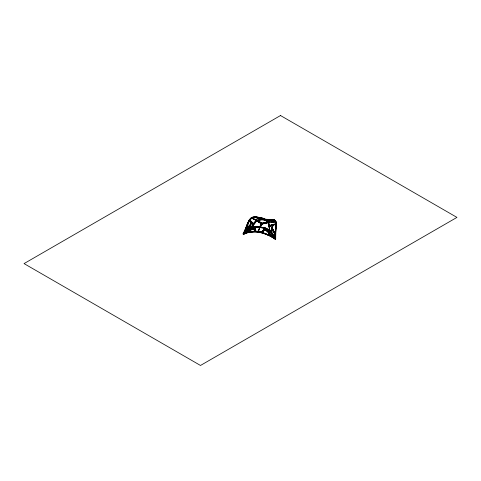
<?xml version="1.0" encoding="UTF-8"?>
<svg xmlns="http://www.w3.org/2000/svg" width="481" height="481" viewBox="0 0 481 481"><rect width="100%" height="100%" fill="white"/><g stroke="black" fill="none" stroke-linecap="round" stroke-linejoin="round"><path stroke-width="0.72" d="M268.873 219.967L266.696 220.22C266.937 221.38 268.566 222.276 269.787 222.174L261.862 223.984L259.596 228.084L259.59 227.675C248.166 227.543 250.312 228.74 256.734 219.943L257.551 220.015C258.435 223.527 265.302 224.2 268.26 222.102C268.139 220.821 265.704 220.196 264.574 219.601L264.484 220.057L268.368 222.312L261.977 223.587L257.269 220.569L255.904 220.202M267.857 229.708L264.754 228.427L260.75 227.663L260.413 226.978L262.181 224.02L268.53 222.643L268.849 221.849L268.699 222.565M257.81 217.899C247.607 214.009 247.06 228.09 243.079 234.019L243.747 234.277L247.348 232.696L254.726 231.608L255.098 227.333L259.999 227.609L261.862 223.34L269.775 221.735M268.188 220.304L274.41 220.196L276.118 221.657L276.437 224.651L275.505 234.031L275.721 238.66L275.336 239.297L275.342 238.335M269.053 231.644L271.17 232.894L274.885 238.576L275.451 238.738L275.324 233.826L276.359 224.218L272.757 224.513L271.711 228.228L271.092 232.636L273.731 236.664M265.181 220.118L266.793 220.887L265.013 219.787L265.41 219.222L274.212 219.691L275.751 221.038L276.359 224.218M252.363 222.45L253.637 223.611C258.471 217.045 256.181 221.176 253.709 223.893L249.837 220.226C252.254 215.795 257.804 218.031 261.628 218.596L262.055 218.344L261.844 217.845C258.327 217.665 254.503 215.578 251.22 217.785C246.645 221.933 246.512 228.938 243.133 233.856C253.289 229.75 266.011 232.437 275.066 238.973L275.138 238.636M245.039 233.628C255.249 229.455 266.763 233.279 275.336 239.297C274.194 233.598 276.467 227.898 275.805 222.18C274.537 218.723 270.009 220.394 267.099 220.37C266.793 222.859 279.19 222.661 274.11 219.895M254.653 228.433C255.303 225.745 251.214 227.723 250.114 228.451M264.965 219.631L266.492 220.064M260.9 227.327L260.401 226.587L262.175 223.635L269.186 222.222L268.699 222.108M269.486 227.591L269.763 225.974L272.565 224.705L275.799 224.194L275.697 221.981L274.831 221.723M258.562 231.114L258.171 231.95C253.253 230.67 247.919 231.511 243.296 233.766L249.459 228.595M253.824 224.038L256.818 220.472L261.43 223.521L259.788 226.864L254.882 226.647L254.569 228.685L251.569 228.74L246.849 232.233L248.214 232.425L254.617 231.181C255.345 226.461 248.148 231.102 247.348 232.696L252.026 229.215L254.9 229.281C253.932 228.505 255.591 226.136 253.475 227.05M264.809 227.958L265.247 228.102L264.784 228.649M265.085 219.853L265.41 219.222L265.704 219.48M265.247 228.102L261.754 232.143L258.55 231.535L258.844 229.9M243.711 233.441L243.452 234.367L249.573 228.992L252.17 227.555M252.068 226.804L256.818 220.472M264.875 220.088L266.564 220.502L266.354 220.021L264.574 219.601M258.477 231.716L261.754 232.143M275.872 230.405L275.619 239.039L270.917 235.792L263.354 232.864M265.133 219.589C263.029 220.214 268.326 220.929 268.536 222.198L268.741 222.589L268.849 221.801L265.229 219.727M271.38 230.652L272.186 226.1M271.837 230.501L271.741 232.563L273.984 236.514M273.112 230.627L274.946 234.061L275.932 224.597L272.625 225L271.092 232.636L269.252 230.321C269.757 229.485 269.378 231.102 269.534 229.479M264.797 220.124C267.412 219.216 260.936 217.526 262.229 218.109M268.927 229.9L270.995 232.022L271.092 232.636L267.857 231.127L263.732 230.128L261.953 232.666L258.171 231.95L257.948 231.343L254.78 231.06L255.158 226.882L259.175 227.116M271.789 228.553L272.486 224.831L269.763 225.974L269.258 225.685M256.271 220.538L252.236 218.266L251.401 218.23C247.132 222.595 246.861 229.407 243.452 234.367L243.747 233.88L243.296 233.766L248.575 228.926M268.843 219.991L268.164 220.49M269.095 222.18L266.696 220.22M243.584 233.345L243.657 233.694M269.408 229.641C269.45 231.674 269.342 227.375 269.264 225.469M264.255 219.883L254.906 217.478L258.129 217.538L261.892 218.392M269.48 230.177L271.47 232.341L275.451 238.738L271.567 235.997L269.21 232.888M250.529 229.786L247.372 232.149L254.359 231.151L262.175 232.407L263.943 229.599L268.212 230.808L271.47 232.341L272.757 224.513L269.186 225.944L269.576 229.443M271.374 225.445L269.871 226.16L269.522 226.804L269.763 230.02L270.653 231.397M272.763 225.535L272.402 228.162M275.799 224.194L275.697 221.981M264.688 219.883L264.869 219.613M267.779 220.118L267.851 219.336L268.416 219.583M274.392 220.587L268.626 219.967M274.266 238.36L271.043 236.309L267.4 231.036L268.019 231.193L267.797 230.676L271.44 236.075L262.175 232.407M268.512 222.258L268.53 222.643M269.444 226.894L269.6 226.413M268.849 221.849L268.867 222.438M270.647 235.437L271.043 236.309L261.953 232.666C262.957 232.371 263.161 230.447 264.261 229.629M259.788 226.864L259.301 227.333L253.872 227.266M256.157 220.37L253.673 223.671L249.837 220.226M275.276 238.847L274.777 234.187L271.921 228.427L274.934 234.752M251.401 218.23C255.273 215.29 259.962 219.655 264.189 220.1M265.013 219.787L264.706 219.414L264.598 220.015M271.41 231.692L271.47 232.341L270.863 232.179M272.005 229.01L272.18 228.144L275.324 233.826L276.1 225.505L276.088 224.627L275.577 224.597C271.849 223.551 271.518 228.481 273.232 230.471M251.298 222.998L249.687 227.513M275.433 238.269L275.276 238.582M249.188 220.015L251.112 221.482L253.228 224.032L252.735 225.463M254.359 231.151L254.569 228.685L248.743 228.824L251.353 221.765L253.565 223.827M252.212 222.937L253.084 223.918L253.066 224.549L251.359 227.194L250.006 228.21M259.572 227.285L259.512 227.928M258.171 231.95L259.475 228.655M248.863 228.445L249.952 225.252L245.448 229.209L250.126 224.789L251.112 221.927L249.218 220.496C247.919 222.246 245.941 229.19 246.031 228.842M250.132 225.691L251.485 222.138L253.144 223.749M253.259 224.038L251.828 226.353M249.573 226.912L248.653 229.028L245.43 232.107M259.223 228.667L258.117 231.463M258.718 230.134L257.984 231.638L254.996 231.337L255.158 226.882L251.822 227.146M259.277 226.93L259.974 226.924L259.993 227.435M259.59 227.675L255.279 227.122L254.978 231.133L257.918 231.427L260.047 227.2M258.129 217.538L255.357 217.382L255.381 216.895L258.153 217.334M245.328 229.251L243.133 233.856L247.709 232.425M245.244 230.219C247.372 223.96 250.204 213.859 258.946 218.38M251.268 229.07L252.026 229.215L249.236 229.275L251.629 222.234L250.385 225.679L245.899 229.581L249.585 220.538L253.691 224.302L252.152 226.785M273.046 224.994L272.426 228.247L273.707 230.97M249.603 219.907L251.322 217.971L252.814 218.302M264.279 219.601C259.109 217.568 263.504 219.33 262.963 219.294L263.143 218.807L262.698 218.56M254.653 228.649L254.323 228.842M274.128 231.668L274.946 233.477L272.198 228.625L271.747 232.485L273.545 235.642M244.3 232.365L245.839 229.684L248.443 227.176M250.126 225.481L251.28 222.21L249.513 220.376M273.485 220.394L274.05 220.454C273.052 220.617 273.911 219.126 273.719 220.256M251.425 222.601L251.773 222.45M249.056 220.226L250.264 218.789M245.292 230.062L249.801 225.691L249.886 226.094M257.269 220.569L261.015 219.655L263.81 219.757M251.779 227.038L250.397 228.216M262.103 232.275L263.889 230.279L266.895 230.922L270.689 235.937L262.422 232.6M254.317 219.306L252.14 218.049L252.315 217.695M247.613 232.251L247.583 231.872L244.787 233.411M260.323 227.435L259.999 227.609L259.836 227.152L260.834 227.152L260.395 226.942M253.271 225.066L256.836 220.737L261.321 223.719L259.752 227.014L254.269 226.984M257.575 220.226L256.74 220.599L253.691 224.302L253.637 223.611M268.596 229.539L265.662 227.982L263.943 229.599L267.652 230.489M266.793 220.887L264.544 220.22L264.929 219.871M259.806 227.254L261.43 223.905L256.589 220.52L257.407 220.454L261.862 223.34M254.227 231.247L254.455 231.018C255.567 227.242 249.777 229.762 248.96 231.181M244.017 233.357L243.771 233.742M249.32 228.673L249.236 229.275L250.385 225.679L245.911 229.75L243.639 233.958L244.089 233.616M247.372 227.766L249.934 225.33L251.046 222.462L249.849 220.821M246.188 231.692L248.851 229.184L249.867 225.908M246.398 228.95L249.134 226.461M246.074 231.535L248.731 229.257L251.371 229.142M248.599 230.958L251.569 228.74L248.743 228.824L251.341 227.11L251.749 227.621L251.371 227.146L251.629 227.315L251.341 227.11L249.266 228.553M269.534 226.497L272.625 225L269.306 226.389L268.897 223.437M263.955 219.372L261.49 218.993L258.213 217.262L260.876 218.867L260.582 219.378M244.132 233.706L249.008 229.515M245.52 232.305L248.863 229.473L250.607 229.142M264.917 219.841L264.526 219.787M268.638 222.09L268.873 222.487L268.969 222.054M261.736 232.317C261.448 230.79 265.945 229.118 264.664 228.162M265.56 228.403L264.237 229.467L264.484 229.876M251.13 217.869L251.449 217.616M265.41 219.222L265.019 219.408M268.212 219.787L270.881 219.979M264.688 229.305L265.819 228.601L269.564 230.387M247.565 231.878L249.867 230.249M275.577 224.597L275.811 224.362L273.004 224.777M265.151 219.426L262.722 218.356M249.922 228.307L251.659 227.513M262.301 232.263L263.744 230.405L264.388 230.219L267.418 231.139L269.721 234.169M249.603 228.932L251.683 227.711M246.867 232.173L244.21 233.525M251.395 227.447L251.341 227.11M256.95 220.334L256.74 220.551L256.794 220.196M260.594 219.57L260.882 219.42C258.417 217.785 255.152 216.703 252.254 217.899C252.531 216.294 256.74 216.979 258.002 217.484L254.882 216.697M261.051 219.053L259.127 219.613M271.795 224.759L269.354 225.727L269.047 224.405M249.218 220.496L249.627 220.611M264.73 220.148L264.694 219.468M275.835 224.014L272.559 224.489L269.354 225.727M268.35 221.921L261.977 223.202L257.269 220.196M261.49 218.993L258.604 219.655M269.047 227.188L268.458 222.517L262.259 223.863L259.999 227.609L260.149 227.224M251.647 229.052L254.142 228.938M257.96 220.334L261.207 219.601L258.099 217.995L258.489 217.947L261.748 218.494L264.706 219.655M270.809 220.37L266.486 220.755L274.014 220.352L275.619 221.879L272.324 222.036M253.703 226.9L255.621 226.683M252.104 227.441L251.371 227.146M258.646 220.178L262.602 219.805M272.649 224.417L276.052 223.966L275.589 221.531L275.691 222.126M274.867 221.338L275.451 221.236M269.366 219.937C268.53 220.719 260.636 217.725 262.578 218.392M265.241 219.889L270.268 220.406L268.097 220.106M269.552 220.051L270.238 219.637L266.354 220.021M254.04 227.369C257.738 229.924 250.637 228.565 249.471 229.064M273.352 224.855L275.643 224.549L275.914 225.661M250.3 228.83L253.667 228.782M269.011 222.018L269.865 221.963M263.949 219.041L262.319 218.669M243.711 234.115C244.558 234.049 255.026 228.21 250.12 229.281M275.835 221.236L270.647 221.663M273.923 221.801L275.324 221.627L275.354 221.26M268.578 220.316C281.343 217.334 274.05 230.171 275.451 236.838M270.611 222.252L275.619 221.879M266.883 220.051L269.889 219.787L267.358 219.462M268.687 220.112L266.588 220.256M261.862 232.155L258.447 231.427M266.564 220.502L269.907 220.25L269.673 219.979M274.212 219.691L269.408 219.667M270.719 235.798C270.262 233.538 267.382 229.497 264.015 229.966L263.732 230.128L265.404 228.643L263.39 228.084M270.298 219.853L273.695 219.853M273.809 219.799L269.36 219.769M273.629 220.388L268.188 220.214M265.909 219.709L266.943 219.715M273.551 220.256L268.103 219.997M273.629 219.799L268.212 219.576M265.867 219.456L267.496 219.48M267.412 220.057L264.712 219.775M258.862 217.767L258.489 217.947L262.638 219.649M267.676 219.961L265.596 219.937L265.999 220.238M260.215 227.206L266.492 228.709M264.147 219.997L264.484 220.057M259.722 217.911L263.901 219.089M259.006 217.484L261.538 217.941M258.087 217.779C259.457 217.382 267.208 220.551 260.173 218.608M262.782 219.246L258.562 217.508L262.301 218.188M261.466 227.2L265.662 227.982M263.498 228.03L265.446 228.433L267.821 229.641L267.388 229.485M256.848 220.304L251.629 217.49M258.05 231.842L262.145 232.768M264.917 229.96L267.532 230.507L269.715 231.614M262.301 219.33L259.548 218.242M261.057 218.687L263.065 219.18M261.159 218.446L262.253 218.717M260.023 218.645L263.095 219.408M260.197 218.043L261.279 218.314M258.129 217.616L255.351 216.913L256.126 217.34M260.227 218.146L261.273 218.41M259.139 218.344L255.357 217.382M263.179 218.951L263.786 219.132M263.708 219.589L266.065 220.532L268.368 222.312M275.577 238.865C266.047 233.586 266.137 224.224 274.879 238.131M265.843 228.331L268.657 229.72M256.824 220.839L261.862 223.984M262.181 218.639L263.384 219.342M256.746 220.112L257.088 220.124L256.734 219.943L256.74 220.599L256.734 219.943L257.425 220.454M268.17 220.045L268.578 220.202M264.784 219.378L265.199 219.546M263.468 218.915L265.662 219.925M251.785 218.194L255.447 219.979M264.003 219.631L264.394 219.793M274.368 219.931L275.306 220.635M270.25 235.949L273.016 237.56M266.576 229.076L265.686 228.722C260.317 230.952 270.923 230.357 270.785 232.191M252.886 218.711L251.671 217.839M265.019 219.793L266.33 220.526M262.596 218.639L263.528 219.132M262.434 232.089L263.354 232.912M262.446 218.23L263.42 218.801M268.326 229.804L270.358 231.565M273.388 237.566C267.352 234.025 265.692 226.178 272.679 235.197M252.206 217.845L252.561 218.121M268.915 222.096L268.849 221.801L268.855 222.138M249.735 220.142L251.605 221.663M259.974 226.924L260.071 227.242M269.15 230.387L269.883 231.157M256.734 219.991L257.034 220.358M254.617 231.181L254.401 229.004M271.14 231.938L271.47 232.341M274.994 238.065L275.451 238.738M270.731 231.836L269.57 230.146M270.935 231.656L269.751 229.936M274.885 238.576L275.336 239.297M274.916 238.384L271.537 232.654M274.801 238.45L275.066 238.973M269.186 225.944L268.855 222.895M275 234.043L275.379 237.668M269.017 226.587L269.107 227.056M268.723 222.408L268.777 222.781M269.318 228.818L268.867 224.429M269.294 228.709L269.33 229.293M280.513 115.536L24.05 263.6L200.487 365.464L456.95 217.4L280.513 115.536"/></g></svg>
